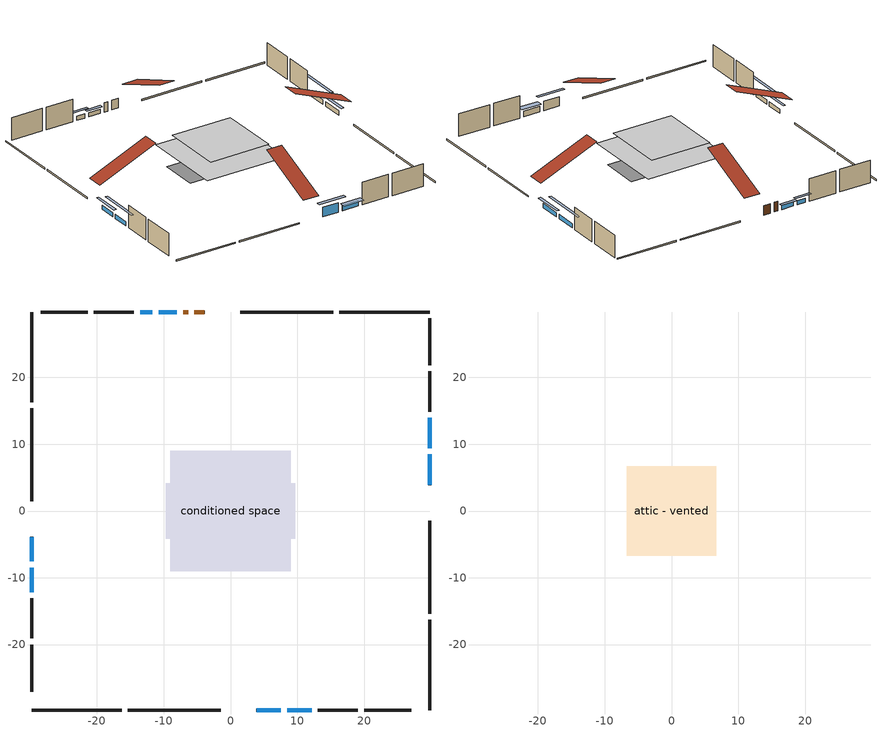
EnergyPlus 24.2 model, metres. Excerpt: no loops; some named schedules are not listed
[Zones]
conditioned space
 floor outside (Floor1 construction): -1.27,-1.27 -1.27,1.27 1.27,1.27 1.27,-1.27 z0
 floor adiabatic (AdiabaticFloorConstruction): -9,-9 -9,9 9,9 9,-9 z2.44
 floor foundation (Slab1 construction): -9.67,-4.12 -9.67,4.12 9.67,4.12 9.67,-4.12 z0
 wall outside (RimJoist1 construction): 29.79,29.79 16.28,29.79 / -29.79,-29.79 -16.28,-29.79 / -29.79,29.79 -29.79,16.28 / 29.79,-29.79 29.79,-16.28 z0:0.3
 wall outside (RimJoist2 construction): 15.35,29.79 1.45,29.79 / -15.35,-29.79 -1.45,-29.79 / -29.79,15.35 -29.79,1.45 / 29.79,-15.35 29.79,-1.45 z0:0.3
 wall outside (AdiabaticWallConstruction 1): -3.89,29.79 -5.41,29.79 / -6.34,29.79 -7.1,29.79 z0:2.03
 wall outside (AdiabaticWallConstruction): -8.03,29.79 -10.77,29.79 / -11.7,29.79 -13.53,29.79 z0:0.92; 3.89,-29.79 7.55,-29.79 z0:2.03; -29.79,-3.89 -29.79,-7.55 / 29.79,3.89 29.79,8.46 / -29.79,-8.48 -29.79,-12.14 / 29.79,9.39 29.79,13.97 z0:0.91; 8.48,-29.79 12.14,-29.79 z0:1.22
 wall outside (Wall1 construction): -14.46,29.79 -20.46,29.79 / 13.07,-29.79 19.07,-29.79 / -29.79,-13.07 -29.79,-19.07 / 29.79,14.89 29.79,20.9 z0:4.88
 wall outside (Wall2 construction): -21.39,29.79 -28.43,29.79 / 20,-29.79 27.03,-29.79 / -29.79,-20 -29.79,-27.03 / 29.79,21.83 29.79,28.86 z0:4.88
 window (WindowConstruction): -8.03,29.79 -10.77,29.79 z0:0.91
 window (WindowConstruction 5): 3.89,-29.79 7.55,-29.79 z0:2.03
 window (WindowConstruction 6): -29.79,-3.89 -29.79,-7.55 z0:0.91
 window (WindowConstruction 7): 29.79,3.89 29.79,8.46 z0:0.91
 window (WindowConstruction 1): 8.48,-29.79 12.14,-29.79 z0:1.22
 window (WindowConstruction 2): -29.79,-8.48 -29.79,-12.14 z0:0.91
 window (WindowConstruction 3): 29.79,9.39 29.79,13.97 z0:0.91
 window (WindowConstruction 4): -11.7,29.79 -13.53,29.79 z0:0.91
 door (Door): -3.89,29.79 -5.41,29.79 z0:2.03
 door (Door 1): -6.34,29.79 -7.1,29.79 z0:2.03
 ceiling adiabatic (AdiabaticFloorConstruction): 9,-9 9,9 -9,9 -9,-9 z2.44
attic - vented
 floor to conditioned space (Floor2 construction Reversed): -6.7,-6.7 -6.7,6.7 6.7,6.7 6.7,-6.7 z4.88
 roof outside (Roof1 construction): -2.96,29.79,4.88 -2.96,16.93,10.24 0.52,16.93,10.24 0.52,29.79,4.88; 2.96,-29.79,4.88 2.96,-16.93,10.24 -0.52,-16.93,10.24 -0.52,-29.79,4.88; -29.79,-2.96,4.88 -16.93,-2.96,10.24 -16.93,0.52,10.24 -29.79,0.52,4.88; 29.79,2.96,4.88 16.93,2.96,10.24 16.93,-0.52,10.24 29.79,-0.52,4.88
shading: -11.17,29.79 -7.63,29.79 -7.63,30.4 -11.17,30.4 z1.31; 8.77,-29.79 2.67,-29.79 2.67,-30.4 8.77,-30.4 z3.25; -29.79,-8.77 -29.79,-2.67 -30.32,-2.67 -30.32,-8.77 z2.13; 29.79,9.38 29.79,2.98 30.32,2.98 30.32,9.38 z1.83; 12.54,-29.79 8.08,-29.79 8.08,-31.01 12.54,-31.01 z1.62; -29.79,-14.88 -29.79,-5.74 -30.32,-5.74 -30.32,-14.88 z3.65; 29.79,16.71 29.79,6.65 30.32,6.65 30.32,16.71 z3.65; -14.44,29.79 -10.79,29.79 -10.79,30.4 -14.44,30.4 z1.83
[Building]
Building 1: Terrain=Suburbs
[Site:Location]
Vancouver Intl AP_BC: Latitude {deg}=49.19; Longitude {deg}=-123.18; Time Zone {hr}=-8; Elevation {m}=4; Keep Site Location Information=Yes
[Site:GroundTemperature:Shallow]
8.06451, 6.96315, 6.87495, 7.3976, 9.49575, 11.5841, 13.3946, 14.5416, 14.639, 13.7062, 11.9418, 9.91751
[Site:WaterMainsTemperature]
Calculation Method=Schedule; Temperature Schedule=mains temperature schedule
[Material] Roughness=Rough; Thermal Absorptance=0.9
Name | Thickness {m} | Conductivity {W/m-K} | Density {kg/m3} | Specific Heat {J/kg-K} | Solar Absorptance | Visible Absorptance
asphalt or fiberglass shingles | 0.00635 | 0.162714 | 1121.4 | 1465.45 | 0.4 | 0.4
ceiling loosefill ins | 0.254 | 0.0480833 | 16.02 | 1046.75 | 0.7 | 0.7
ceiling stud and cavity | 0.1397 | 0.123771 | 65.682 | 1177.47 | 0.7 | 0.7
concrete 4.0 in. | 0.1016 | 1.803125 | 2242.8 | 837.4 | 0.7 | 0.7
door material | 0.04445 | 0.053851 | 512.64 | 1214.23 | 0.7 | 0.7
floor covering | 0.0127 | 0.0433444 | 54.468 | 1339.84 | 0.6 | 0.6
floor rigid ins | 0.103632 | 0.029427 | 32.04 | 1214.23 | 0.7 | 0.7
floor rigid ins 1; wall rigid ins 1 | 0.512978 | 0.029427 | 32.04 | 1214.23 | 0.7 | 0.7
floor stud and cavity | 0.1397 | 0.254127 | 92.3553 | 1139.71 | 0.7 | 0.7
floor stud and cavity 1 | 0.1397 | 1.75129 | 37.0049 | 1207.88 | 0.7 | 0.7
furniture material conditioned space 1 | 0.1524 | 0.115458 | 640.8 | 1214.23 | 0.6 | 0.6
gypsum board | 0.0127 | 0.160291 | 801 | 837.4 | 0.6 | 0.6
osb sheathing 0.5 in. | 0.0127 | 0.115458 | 512.64 | 1214.23 | 0.7 | 0.7
osb sheathing 0.75 in. | 0.01905 | 0.115458 | 512.64 | 1214.23 | 0.7 | 0.7
osb sheathing 2.0 in. | 0.0508 | 0.115458 | 512.64 | 1214.23 | 0.7 | 0.7
rim joist rigid ins; wall rigid ins | 0.051816 | 0.029427 | 32.04 | 1214.23 | 0.7 | 0.7
rim joist stud and cavity | 0.0508 | 0.0431512 | 125.044 | 1163.47 | 0.6 | 0.6
wall stud and cavity | 0.1397 | 0.225397 | 139.0536 | 1170.24 | 0.7 | 0.7
wall stud and cavity 1 | 0.1397 | 0.221619 | 139.0536 | 1170.24 | 0.7 | 0.7
wall stud and cavity 2 | 0.0889 | 0.380278 | 52.3479 | 1209.89 | 0.7 | 0.7
wall stud and cavity 3 | 0.0889 | 0.391764 | 83.0341 | 1211.67 | 0.7 | 0.7
wood siding | 0.0254 | 0.102417 | 544.68 | 1172.36 | 0.4 | 0.4
wood siding 1; wood siding 2; wood siding 3 | 0.0254 | 0.102417 | 544.68 | 1172.36 | 0.7 | 0.7
[WindowMaterial:SimpleGlazingSystem]
Name | U-Factor {W/m2-K} | Solar Heat Gain Coefficient
WindowMaterial | 2.13266 | 0.47
WindowMaterial 1 | 2.05089 | 0.53
WindowMaterial 2 | 1.97765 | 0.57
WindowMaterial 3 | 1.967427 | 0.58
WindowMaterial 4 | 2.02932 | 0.54
WindowMaterial 5 | 1.94926 | 0.59
[Construction]
AdiabaticFloorConstruction: floor stud and cavity 1, floor rigid ins 1, osb sheathing 0.75 in., floor covering
AdiabaticWallConstruction: wood siding 2, wall rigid ins 1, wall stud and cavity 2, gypsum board
AdiabaticWallConstruction 1: wood siding 3, wall rigid ins 1, wall stud and cavity 2, gypsum board
Door; Door 1: door material
Floor1 construction: floor stud and cavity, floor rigid ins, osb sheathing 0.75 in., floor covering
Floor2 construction Reversed: gypsum board, ceiling stud and cavity, ceiling loosefill ins
furniture construction conditioned space 1: furniture material conditioned space 1
PartitionWallConstruction: gypsum board, wall stud and cavity 3, gypsum board
RimJoist1 construction; RimJoist2 construction: wood siding 1, rim joist rigid ins, osb sheathing 2.0 in., rim joist stud and cavity
Roof1 construction: asphalt or fiberglass shingles
Slab1 construction: concrete 4.0 in.
Wall1 construction: wood siding, wall rigid ins, osb sheathing 0.5 in., wall stud and cavity, gypsum board
Wall2 construction: wood siding, wall rigid ins, osb sheathing 0.5 in., wall stud and cavity 1, gypsum board
WindowConstruction: WindowMaterial
WindowConstruction 1: WindowMaterial 1
WindowConstruction 2; WindowConstruction 6: WindowMaterial 2
WindowConstruction 3; WindowConstruction 7: WindowMaterial 3
WindowConstruction 4: WindowMaterial 4
WindowConstruction 5: WindowMaterial 5
[Zone] Multiplier=1; Part of Total Floor Area=Yes
Name | Volume {m3}
attic - vented | 153.903
conditioned space | 891.1
[Space]
Name | Zone | Volume {m3}
attic - vented 1 | attic - vented | 153.903
conditioned space 1 | conditioned space | 891.1
[ZoneInfiltration:EffectiveLeakageArea]
infil attic - vented 1: Zone or Space=attic - vented 1; Schedule=Always On Discrete; Effective Air Leakage Area {cm2}=7419.31; Stack Coefficient=0.000372753; Wind Coefficient=1.30446e-05
[ZoneMixing]
whole house fan mix: Zone or Space=attic - vented; Schedule=Always On Continuous; Design Flow Rate Calculation Method=Flow/Zone; Design Flow Rate {m3/s}=0; Source Zone or Space=conditioned space
[SurfaceProperty:ExposedFoundationPerimeter]
Slab1: Exposed Perimeter Calculation Method=TotalExposedPerimeter; Total Exposed Perimeter {m}=55.169
[InternalMass] Zone or ZoneList=conditioned space; Space or SpaceList=conditioned space 1
Name | Construction | Surface Area {m2}
furniture mass conditioned space 1 | furniture construction conditioned space 1 | 195.972
partition wall mass | PartitionWallConstruction | 489.93
[Lights]
interior lighting: Zone or ZoneList or Space or SpaceList=conditioned space 1; Schedule=interior lighting schedule; Design Level Calculation Method=LightingLevel; Lighting Level {W}=343.2; Return Air Fraction=0; Fraction Radiant=0.6; Fraction Visible=0.2; Fraction Replaceable=1
[People]
occupants: Zone or ZoneList or Space or SpaceList=conditioned space 1; Number of People Schedule=occupants schedule; Number of People Calculation Method=People; Number of People=3; Fraction Radiant=0.314171; Sensible Heat Fraction=0.56303; Activity Level Schedule=occupants activity schedule; Carbon Dioxide Generation Rate {m3/s-W}=0; Enable ASHRAE 55 Comfort Warnings=No; Mean Radiant Temperature Calculation Type=EnclosureAveraged
[ElectricEquipment] Zone or ZoneList or Space or SpaceList=conditioned space 1; Design Level Calculation Method=EquipmentLevel
Name | Schedule | Design Level {W} | Fraction Latent | Fraction Radiant | Fraction Lost
clothes dryer | clothes dryer schedule | 140.772 | 0.015 | 0.081 | 0.85
clothes washer | clothes washer schedule | 32.1985 | 0.03 | 0.162 | 0.7
cooking range | cooking range schedule | 215.147 | 0.08 | 0.432 | 0.2
dishwasher | dishwasher schedule | 66.8632 | 0.3 | 0.18 | 0.4
fridge | fridge schedule | 72.9452 | 0 | 0.6 | 0
mech vent bath fan 0 | mech vent bath fan 0 schedule | 100.4 | 0 | 0 | 1
mech vent bath fan 1 | mech vent bath fan 1 schedule | 100.4 | 0 | 0 | 1
mech vent house fan | mech vent house fan schedule | 0 | 0 | 0 | 1
mech vent house fan cfis | mech vent house fan cfis schedule | 0 | 0 | 0 | 0
mech vent range fan 0 | mech vent range fan 0 schedule | 57 | 0 | 0 | 1
misc plug loads | misc plug loads schedule | 494.7 | 0.045 | 0.513 | 0.1
whole house fan | Always On Discrete | 0 | 0 | 0 | 1
[OtherEquipment] Zone or ZoneList or Space or SpaceList=conditioned space 1; Design Level Calculation Method=EquipmentLevel
Name | Fuel Type | Schedule | Design Level {W} | Fraction Latent | Fraction Radiant | Fraction Lost
clothes dryer 1 | Electricity | clothes dryer schedule | 0 | 0.015 | 0.081 | 0.85
cooking range 1 | Electricity | cooking range schedule | 0 | 0.08 | 0.432 | 0.2
general water use latent | None | general water use schedule | 62.594 | 1 | 0 | 0
general water use sensible | None | general water use schedule | -61.6891 | 0 | 0.6 | 0
mech vent house fan latent load | None | Always On Discrete | 0 | 1 | 0 | 0
mech vent house fan sensible load | None | Always On Discrete | 0 | 0 | 0 | 0
water heater energy adjustment1 | NaturalGas | Always On Discrete | 0.01 | 0 | 0 | 1
[ZoneInfiltration:DesignFlowRate] Zone or ZoneList or Space or SpaceList=conditioned space 1; Schedule=Always On Discrete; Design Flow Rate Calculation Method=Flow/Zone; Design Flow Rate {m3/s}=0
infil flow; natural vent flow; whole house fan flow
[Foundation:Kiva]
Foundation Kiva 1: Initial Indoor Air Temperature {C}=21; Wall Height Above Grade {m}=0.1016; Wall Depth Below Slab {m}=0.2032
[Foundation:Kiva:Settings]
Soil Conductivity {W/m-K}=0.849921; Soil Density {kg/m3}=1842.3; Soil Specific Heat {J/kg-K}=418.7; Ground Solar Absorptivity=0.9; Ground Thermal Absorptivity=0.9; Ground Surface Roughness {m}=0.03; Far-Field Width {m}=40; Deep-Ground Boundary Condition=ZeroFlux; Deep-Ground Depth {m}=40; Minimum Cell Dimension {m}=0.2; Maximum Cell Growth Coefficient=3; Simulation Timestep=Timestep
[Exterior:Lights]
exterior lighting: Schedule=exterior lighting schedule; Design Level {W}=75.6
[EnergyManagementSystem:GlobalVariable]
infil_program_Qfan
infil_program_Qinf
natural_vent_program_Qnv
natural_vent_program_Qwhf
[EnergyManagementSystem:Sensor]
Name | Output:Variable or Output:Meter Index Key | Output:Variable or Output:Meter
airflow_gain | infil flow | Infiltration Sensible Heat Gain Energy
airflow_gain_1 | natural vent flow | Infiltration Sensible Heat Gain Energy
airflow_gain_2 | whole house fan flow | Infiltration Sensible Heat Gain Energy
airflow_loss | infil flow | Infiltration Sensible Heat Loss Energy
airflow_loss_1 | natural vent flow | Infiltration Sensible Heat Loss Energy
airflow_loss_2 | whole house fan flow | Infiltration Sensible Heat Loss Energy
clg_load_cond |  | Cooling:EnergyTransfer:Zone:CONDITIONED SPACE
clg_sp_s; clg_sp_s_1 | cooling setpoint | Schedule Value
clothes_dryer_exhaust_0_sch_s | clothes dryer exhaust 0 schedule | Schedule Value
cool_season | cooling season schedule | Schedule Value
htg_load_cond |  | Heating:EnergyTransfer:Zone:CONDITIONED SPACE
htg_sp_s; htg_sp_s_1 | heating setpoint | Schedule Value
ig_ee_conv | clothes dryer | Electric Equipment Convective Heating Energy
ig_ee_conv_2 | cooking range | Electric Equipment Convective Heating Energy
ig_ee_conv_4 | fridge | Electric Equipment Convective Heating Energy
ig_ee_conv_5 | misc plug loads | Electric Equipment Convective Heating Energy
ig_ee_conv_6 | whole house fan | Electric Equipment Convective Heating Energy
ig_ee_rad | clothes dryer | Electric Equipment Radiant Heating Energy
ig_ee_rad_2 | cooking range | Electric Equipment Radiant Heating Energy
ig_ee_rad_4 | fridge | Electric Equipment Radiant Heating Energy
ig_ee_rad_5 | misc plug loads | Electric Equipment Radiant Heating Energy
ig_ee_rad_6 | whole house fan | Electric Equipment Radiant Heating Energy
ig_lgt_conv | interior lighting | Lights Convective Heating Energy
ig_lgt_rad | interior lighting | Lights Radiant Heating Energy
ig_lgt_vis | interior lighting | Lights Visible Radiation Heating Energy
ig_oe_conv | clothes dryer 1 | Other Equipment Convective Heating Energy
ig_oe_conv_1 | cooking range 1 | Other Equipment Convective Heating Energy
ig_oe_conv_2 | general water use latent | Other Equipment Convective Heating Energy
ig_oe_conv_3 | general water use sensible | Other Equipment Convective Heating Energy
ig_oe_conv_4 | water heater energy adjustment1 | Other Equipment Convective Heating Energy
ig_oe_rad | clothes dryer 1 | Other Equipment Radiant Heating Energy
ig_oe_rad_1 | cooking range 1 | Other Equipment Radiant Heating Energy
ig_oe_rad_2 | general water use latent | Other Equipment Radiant Heating Energy
ig_oe_rad_3 | general water use sensible | Other Equipment Radiant Heating Energy
ig_oe_rad_4 | water heater energy adjustment1 | Other Equipment Radiant Heating Energy
ig_ppl_conv | occupants | People Convective Heating Energy
ig_ppl_rad | occupants | People Radiant Heating Energy
im_conv | furniture mass conditioned space 1 | Surface Inside Face Convection Heat Gain Energy
im_conv_1 | partition wall mass | Surface Inside Face Convection Heat Gain Energy
im_ig | furniture mass conditioned space 1 | Surface Inside Face Internal Gains Radiation Heat Gain Energy
im_ig_1 | partition wall mass | Surface Inside Face Internal Gains Radiation Heat Gain Energy
im_lgt | furniture mass conditioned space 1 | Surface Inside Face Lights Radiation Heat Gain Energy
im_lgt_1 | partition wall mass | Surface Inside Face Lights Radiation Heat Gain Energy
im_sol | furniture mass conditioned space 1 | Surface Inside Face Solar Radiation Heat Gain Energy
im_sol_1 | partition wall mass | Surface Inside Face Solar Radiation Heat Gain Energy
im_surf | furniture mass conditioned space 1 | Surface Inside Face Net Surface Thermal Radiation Heat Gain Energy
im_surf_1 | partition wall mass | Surface Inside Face Net Surface Thermal Radiation Heat Gain Energy
mech_vent_bath_fan_0_sch_s | mech vent bath fan 0 schedule | Schedule Value
mech_vent_bath_fan_1_sch_s | mech vent bath fan 1 schedule | Schedule Value
mech_vent_range_fan_0_sch_s | mech vent range fan 0 schedule | Schedule Value
mv_conv | mech vent bath fan 0 | Electric Equipment Convective Heating Energy
mv_conv_1 | mech vent bath fan 1 | Electric Equipment Convective Heating Energy
mv_conv_2 | mech vent house fan | Electric Equipment Convective Heating Energy
mv_conv_3 | mech vent house fan cfis | Electric Equipment Convective Heating Energy
mv_conv_4 | mech vent range fan 0 | Electric Equipment Convective Heating Energy
mv_conv_5 | mech vent house fan latent load | Other Equipment Convective Heating Energy
mv_conv_6 | mech vent house fan sensible load | Other Equipment Convective Heating Energy
mv_rad | mech vent bath fan 0 | Electric Equipment Radiant Heating Energy
mv_rad_1 | mech vent bath fan 1 | Electric Equipment Radiant Heating Energy
mv_rad_2 | mech vent house fan | Electric Equipment Radiant Heating Energy
mv_rad_3 | mech vent house fan cfis | Electric Equipment Radiant Heating Energy
mv_rad_4 | mech vent range fan 0 | Electric Equipment Radiant Heating Energy
mv_rad_5 | mech vent house fan latent load | Other Equipment Radiant Heating Energy
mv_rad_6 | mech vent house fan sensible load | Other Equipment Radiant Heating Energy
natural_vent_s | natural vent schedule | Schedule Value
out_pb_s |  | Site Outdoor Air Barometric Pressure
out_wt_s |  | Site Outdoor Air Humidity Ratio
site_vw_s |  | Site Wind Speed
ss_back_out | Window1 | Surface Window Shortwave from Zone Back Out Window Heat Transfer Rate
ss_back_out_1 | Window10 | Surface Window Shortwave from Zone Back Out Window Heat Transfer Rate
ss_back_out_2 | Window12 | Surface Window Shortwave from Zone Back Out Window Heat Transfer Rate
ss_back_out_3 | Window13 | Surface Window Shortwave from Zone Back Out Window Heat Transfer Rate
ss_back_out_4 | Window4 | Surface Window Shortwave from Zone Back Out Window Heat Transfer Rate
ss_back_out_5 | Window7 | Surface Window Shortwave from Zone Back Out Window Heat Transfer Rate
ss_back_out_6 | Window8 | Surface Window Shortwave from Zone Back Out Window Heat Transfer Rate
ss_back_out_7 | Window9 | Surface Window Shortwave from Zone Back Out Window Heat Transfer Rate
ss_conv | Door1 | Surface Inside Face Convection Heat Gain Energy
ss_conv_1 | Door2 | Surface Inside Face Convection Heat Gain Energy
ss_conv_2 | Window1 | Surface Inside Face Convection Heat Gain Energy
ss_conv_3 | Window10 | Surface Inside Face Convection Heat Gain Energy
ss_conv_4 | Window12 | Surface Inside Face Convection Heat Gain Energy
ss_conv_5 | Window13 | Surface Inside Face Convection Heat Gain Energy
ss_conv_6 | Window4 | Surface Inside Face Convection Heat Gain Energy
ss_conv_7 | Window7 | Surface Inside Face Convection Heat Gain Energy
ss_conv_8 | Window8 | Surface Inside Face Convection Heat Gain Energy
ss_conv_9 | Window9 | Surface Inside Face Convection Heat Gain Energy
ss_ig | Door1 | Surface Inside Face Internal Gains Radiation Heat Gain Energy
ss_ig_1 | Door2 | Surface Inside Face Internal Gains Radiation Heat Gain Energy
ss_ig_2 | Window1 | Surface Inside Face Internal Gains Radiation Heat Gain Energy
ss_ig_3 | Window10 | Surface Inside Face Internal Gains Radiation Heat Gain Energy
ss_ig_4 | Window12 | Surface Inside Face Internal Gains Radiation Heat Gain Energy
ss_ig_5 | Window13 | Surface Inside Face Internal Gains Radiation Heat Gain Energy
ss_ig_6 | Window4 | Surface Inside Face Internal Gains Radiation Heat Gain Energy
ss_ig_7 | Window7 | Surface Inside Face Internal Gains Radiation Heat Gain Energy
ss_ig_8 | Window8 | Surface Inside Face Internal Gains Radiation Heat Gain Energy
ss_ig_9 | Window9 | Surface Inside Face Internal Gains Radiation Heat Gain Energy
ss_lgt | Door1 | Surface Inside Face Lights Radiation Heat Gain Energy
ss_lgt_1 | Door2 | Surface Inside Face Lights Radiation Heat Gain Energy
ss_sol | Door1 | Surface Inside Face Solar Radiation Heat Gain Energy
ss_sol_1 | Door2 | Surface Inside Face Solar Radiation Heat Gain Energy
ss_surf | Door1 | Surface Inside Face Net Surface Thermal Radiation Heat Gain Energy
ss_surf_1 | Door2 | Surface Inside Face Net Surface Thermal Radiation Heat Gain Energy
ss_surf_2 | Window1 | Surface Inside Face Net Surface Thermal Radiation Heat Gain Energy
ss_surf_3 | Window10 | Surface Inside Face Net Surface Thermal Radiation Heat Gain Energy
ss_surf_4 | Window12 | Surface Inside Face Net Surface Thermal Radiation Heat Gain Energy
ss_surf_5 | Window13 | Surface Inside Face Net Surface Thermal Radiation Heat Gain Energy
ss_surf_6 | Window4 | Surface Inside Face Net Surface Thermal Radiation Heat Gain Energy
ss_surf_7 | Window7 | Surface Inside Face Net Surface Thermal Radiation Heat Gain Energy
ss_surf_8 | Window8 | Surface Inside Face Net Surface Thermal Radiation Heat Gain Energy
ss_surf_9 | Window9 | Surface Inside Face Net Surface Thermal Radiation Heat Gain Energy
ss_trans_in | Window1 | Surface Window Transmitted Solar Radiation Rate
ss_trans_in_1 | Window10 | Surface Window Transmitted Solar Radiation Rate
ss_trans_in_2 | Window12 | Surface Window Transmitted Solar Radiation Rate
ss_trans_in_3 | Window13 | Surface Window Transmitted Solar Radiation Rate
ss_trans_in_4 | Window4 | Surface Window Transmitted Solar Radiation Rate
ss_trans_in_5 | Window7 | Surface Window Transmitted Solar Radiation Rate
ss_trans_in_6 | Window8 | Surface Window Transmitted Solar Radiation Rate
ss_trans_in_7 | Window9 | Surface Window Transmitted Solar Radiation Rate
ss_trans_out | Window1 | Surface Inside Face Initial Transmitted Diffuse Transmitted Out Window Solar Radiation Rate
ss_trans_out_1 | Window10 | Surface Inside Face Initial Transmitted Diffuse Transmitted Out Window Solar Radiation Rate
ss_trans_out_2 | Window12 | Surface Inside Face Initial Transmitted Diffuse Transmitted Out Window Solar Radiation Rate
ss_trans_out_3 | Window13 | Surface Inside Face Initial Transmitted Diffuse Transmitted Out Window Solar Radiation Rate
ss_trans_out_4 | Window4 | Surface Inside Face Initial Transmitted Diffuse Transmitted Out Window Solar Radiation Rate
ss_trans_out_5 | Window7 | Surface Inside Face Initial Transmitted Diffuse Transmitted Out Window Solar Radiation Rate
ss_trans_out_6 | Window8 | Surface Inside Face Initial Transmitted Diffuse Transmitted Out Window Solar Radiation Rate
ss_trans_out_7 | Window9 | Surface Inside Face Initial Transmitted Diffuse Transmitted Out Window Solar Radiation Rate
s_conv | Floor1 | Surface Inside Face Convection Heat Gain Energy
s_conv_1 | Floor2 | Surface Inside Face Convection Heat Gain Energy
s_conv_10 | RimJoist2:270 | Surface Inside Face Convection Heat Gain Energy
s_conv_11 | RimJoist2:90 | Surface Inside Face Convection Heat Gain Energy
s_conv_12 | Slab1 | Surface Inside Face Convection Heat Gain Energy
s_conv_13 | Wall1:0 | Surface Inside Face Convection Heat Gain Energy
s_conv_14 | Wall1:180 | Surface Inside Face Convection Heat Gain Energy
s_conv_15 | Wall1:270 | Surface Inside Face Convection Heat Gain Energy
s_conv_16 | Wall1:90 | Surface Inside Face Convection Heat Gain Energy
s_conv_17 | Wall2:0 | Surface Inside Face Convection Heat Gain Energy
s_conv_18 | Wall2:180 | Surface Inside Face Convection Heat Gain Energy
s_conv_19 | Wall2:270 | Surface Inside Face Convection Heat Gain Energy
s_conv_2 | inferred conditioned ceiling | Surface Inside Face Convection Heat Gain Energy
s_conv_20 | Wall2:90 | Surface Inside Face Convection Heat Gain Energy
s_conv_3 | inferred conditioned floor | Surface Inside Face Convection Heat Gain Energy
s_conv_4 | RimJoist1:0 | Surface Inside Face Convection Heat Gain Energy
s_conv_5 | RimJoist1:180 | Surface Inside Face Convection Heat Gain Energy
s_conv_6 | RimJoist1:270 | Surface Inside Face Convection Heat Gain Energy
s_conv_7 | RimJoist1:90 | Surface Inside Face Convection Heat Gain Energy
s_conv_8 | RimJoist2:0 | Surface Inside Face Convection Heat Gain Energy
s_conv_9 | RimJoist2:180 | Surface Inside Face Convection Heat Gain Energy
s_ig | Floor1 | Surface Inside Face Internal Gains Radiation Heat Gain Energy
s_ig_1 | Floor2 | Surface Inside Face Internal Gains Radiation Heat Gain Energy
s_ig_10 | RimJoist2:270 | Surface Inside Face Internal Gains Radiation Heat Gain Energy
s_ig_11 | RimJoist2:90 | Surface Inside Face Internal Gains Radiation Heat Gain Energy
s_ig_12 | Slab1 | Surface Inside Face Internal Gains Radiation Heat Gain Energy
s_ig_13 | Wall1:0 | Surface Inside Face Internal Gains Radiation Heat Gain Energy
s_ig_14 | Wall1:180 | Surface Inside Face Internal Gains Radiation Heat Gain Energy
s_ig_15 | Wall1:270 | Surface Inside Face Internal Gains Radiation Heat Gain Energy
s_ig_16 | Wall1:90 | Surface Inside Face Internal Gains Radiation Heat Gain Energy
s_ig_17 | Wall2:0 | Surface Inside Face Internal Gains Radiation Heat Gain Energy
s_ig_18 | Wall2:180 | Surface Inside Face Internal Gains Radiation Heat Gain Energy
s_ig_19 | Wall2:270 | Surface Inside Face Internal Gains Radiation Heat Gain Energy
s_ig_2 | inferred conditioned ceiling | Surface Inside Face Internal Gains Radiation Heat Gain Energy
s_ig_20 | Wall2:90 | Surface Inside Face Internal Gains Radiation Heat Gain Energy
s_ig_3 | inferred conditioned floor | Surface Inside Face Internal Gains Radiation Heat Gain Energy
s_ig_4 | RimJoist1:0 | Surface Inside Face Internal Gains Radiation Heat Gain Energy
s_ig_5 | RimJoist1:180 | Surface Inside Face Internal Gains Radiation Heat Gain Energy
s_ig_6 | RimJoist1:270 | Surface Inside Face Internal Gains Radiation Heat Gain Energy
s_ig_7 | RimJoist1:90 | Surface Inside Face Internal Gains Radiation Heat Gain Energy
s_ig_8 | RimJoist2:0 | Surface Inside Face Internal Gains Radiation Heat Gain Energy
